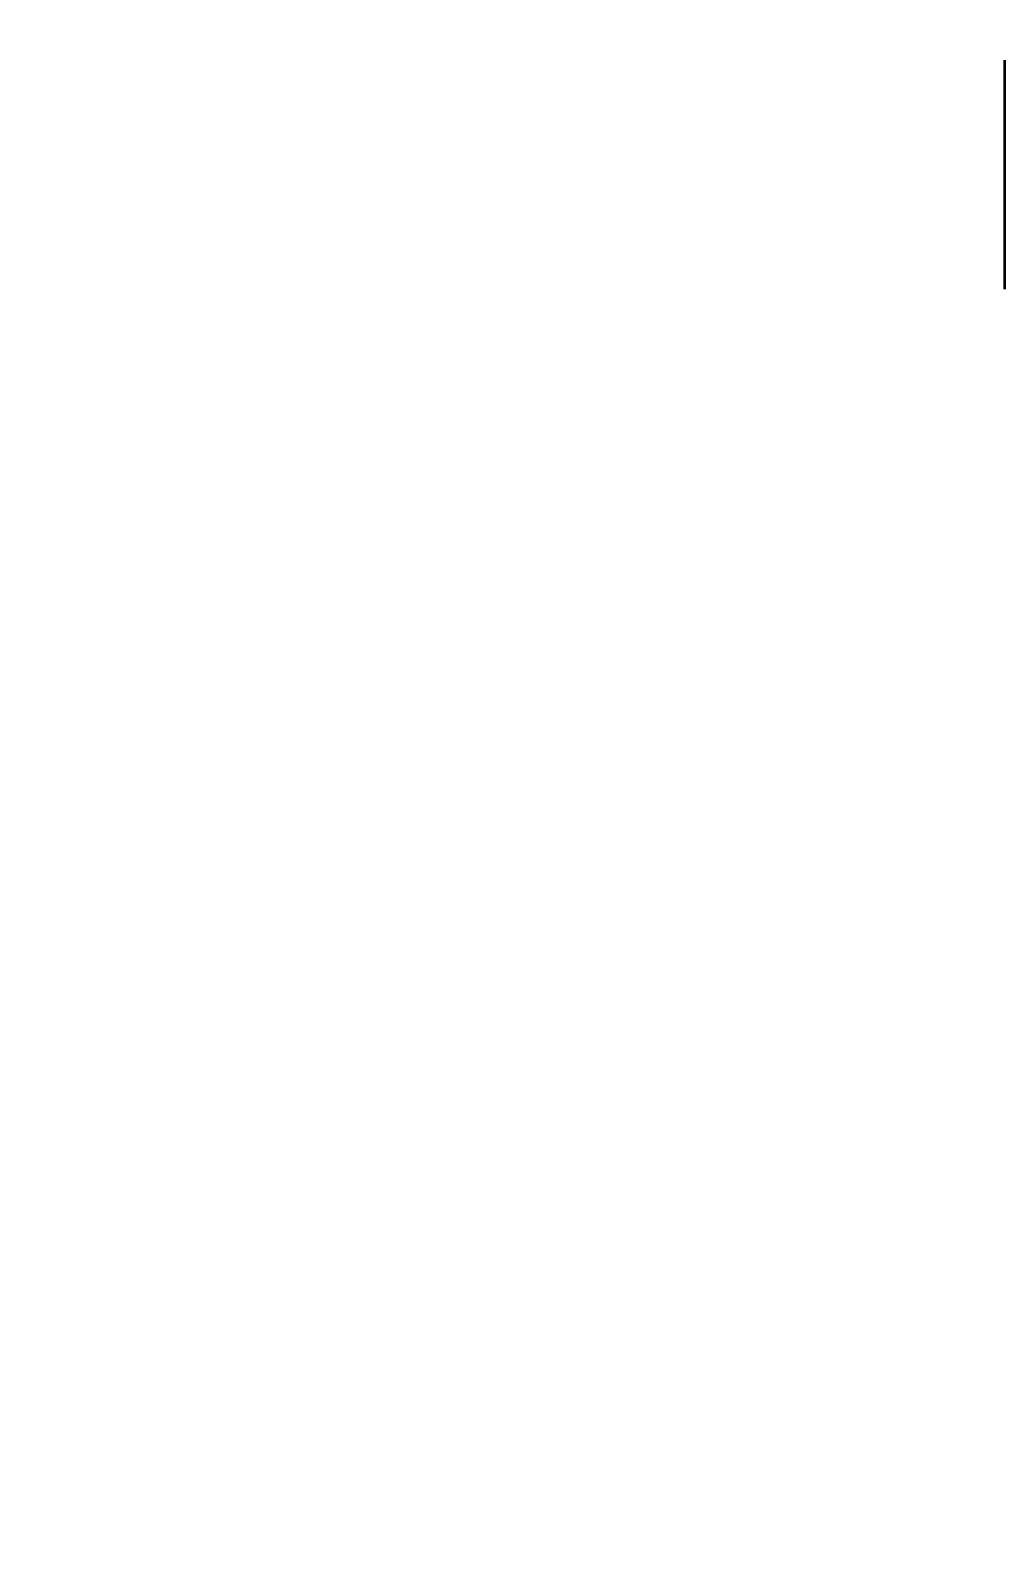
# Model space of a CAD drawing. Header units: millimetres. Extents: x -398 to 1086, y 978 to 1718.
# Drawn here: x 937.94 to 943.98, y 1410.68 to 1420.07 of the extents above; entities that cross this region are included whole.
import ezdxf

# ---------------------------------------------------------------- set-up
doc = ezdxf.new("R2010")
doc.units = ezdxf.units.MM
doc.layers.add('20', color=7, linetype='Continuous', true_color=0xffffff)
doc.layers.add('dim', color=82, linetype='Continuous', lineweight=9)
doc.dimstyles.get("Standard").update_dxf_attribs({"dimscale": 3, "dimtxt": 0.18, "dimasz": 0.18, "dimexe": 0.18, "dimexo": 0.0625, "dimgap": 0.09, "dimtad": 0, "dimzin": 0, "dimdsep": 46, "dimtxsty": 'Standard', "dimcen": 0.09, "dimadec": 0, "dimazin": 0, "dimtfac": 1, "dimtofl": 0, "dimtmove": 0, "dimatfit": 3, "dimfxl": 0, "dimtolj": 1, "dimtzin": 0, "dimarcsym": 0})

# ---------------------------------------------------------------- blocks, each defined once
blk = doc.blocks.new('*D4')
at = {"layer": 'Defpoints', "color": 0, "lineweight": 18, "transparency": 16777216}
for p in [(906.8263, 1441.177), (913.9174, 1441.177), (758.4263, 1399.177)]:
    blk.add_point(p, dxfattribs=at)
at = {"layer": 'dim', "color": 0, "lineweight": -2, "transparency": 16777216}
blk.add_line((908.3256, 1441.177), (913.9174, 1441.177), dxfattribs=at)
at = {"layer": 'dim', "color": 0, "lineweight": 18, "transparency": 16777216, "insert": (929.1667, 1441.177), "char_height": 7.5, "attachment_point": 5, "bg_fill": 3, "box_fill_scale": 1.1, "bg_fill_color": 256, "bg_fill_true_color": 13158600, "bg_fill_transparency": 0}
blk.add_mtext('\\A1;42.00', dxfattribs=at)

msp = doc.modelspace()

# ---------------------------------------------------------------- linework, layer by layer
at = {"layer": '20', "color": 7, "linetype": 'Continuous', "lineweight": 35}
msp.add_line((943.9779, 1418.468), (943.9779, 1419.886), dxfattribs=at)
for radius, start, end in [(202.6105, 0, 180), (201.1204, 0, 180), (202.6105, 180, 0), (201.1204, 180, 0)]:
    msp.add_arc((758.4263, 1419.177), radius, start, end, dxfattribs=at)

# ---------------------------------------------------------------- next in the draw order: dimensions: what is measured, and where the dimension line sits
at = {"layer": 'dim', "lineweight": 18}
dim = msp.add_ordinate_dim(feature_location=(906.8263, 1441.177), offset=(7.0911, 0), dtype=0, origin=(758.4263, 1399.177), dimstyle='Standard', override={"dimtxt": 2.5, "dimasz": 2, "dimexe": 0.49975, "dimexo": 0.49975, "dimgap": 0.49975}, dxfattribs=at)
dim.commit()
dim.dimension.update_dxf_attribs({"geometry": '*D4', "text_midpoint": (929.1667, 1441.177)})

doc.saveas('drawing.dxf')
